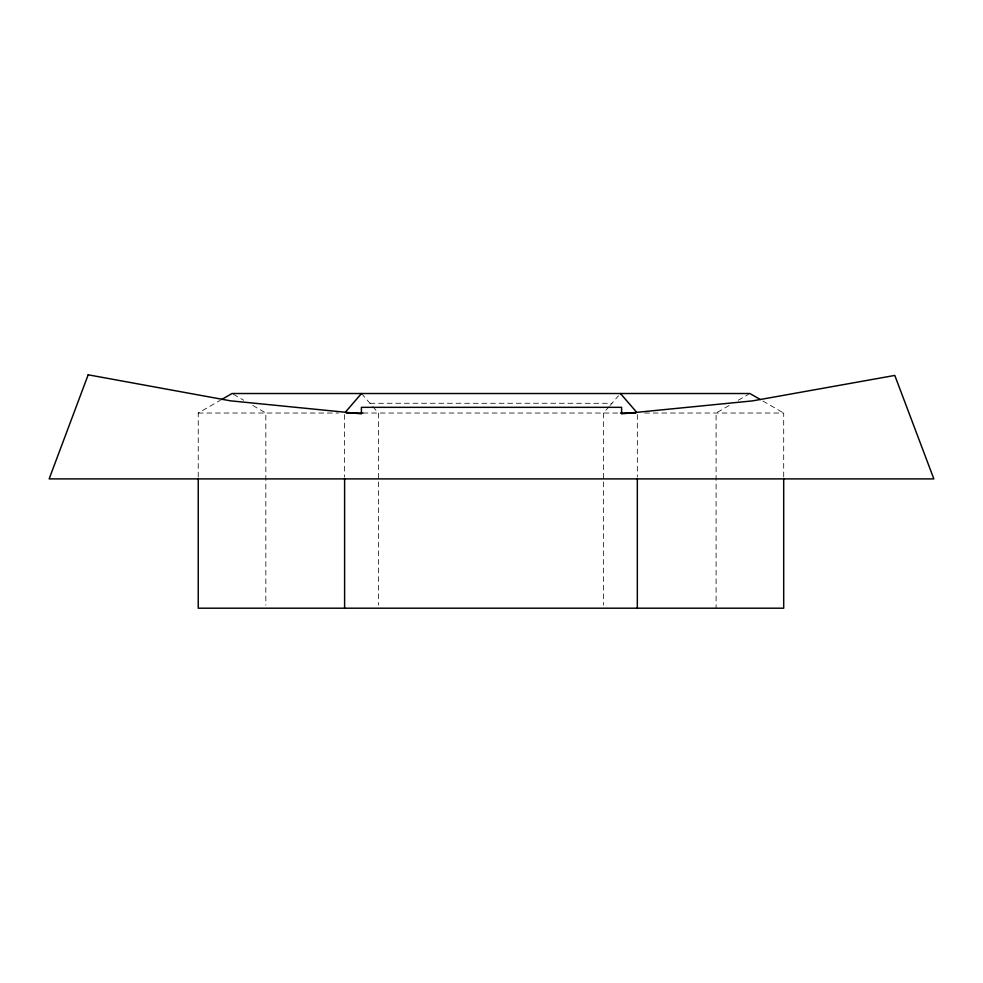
<?xml version="1.0" encoding="UTF-8"?>
<svg xmlns="http://www.w3.org/2000/svg" width="983" height="983" viewBox="0 0 983 983"><rect width="100%" height="100%" fill="white"/><g stroke="black" fill="none" stroke-linecap="round" stroke-linejoin="round"><path stroke-width="0.74" stroke-dasharray="4.92 3.69" d="M609.165 406.532L603.525 413.032L603.525 605.147M610.099 405.451L618.553 395.694M198.234 477.074L198.234 413.032L220.339 400.278M729.091 405.524L716.091 413.032L716.091 608.194M738.196 400.278L748.591 394.269M369.952 403.276L611.979 403.276M198.234 413.032L338.496 413.032M362.985 413.032L618.934 413.032M644.602 413.032L783.697 413.032L783.697 477.074M762.894 401.027L783.697 413.032M233.34 394.269L243.735 400.278M252.84 405.524L265.84 413.032L265.84 605.147M361.498 393.519L371.832 405.451M372.766 406.532L378.406 413.032L378.406 605.147M637.328 414.556L637.328 477.074M344.603 414.556L344.603 477.074"/><path stroke-width="1.47" d="M345.598 411.889L361.498 393.519M221.63 399.528L232.037 393.519L749.894 393.519L760.301 399.528M346.127 413.032L362.985 413.032M620.47 413.032L635.804 413.032M620.433 393.519L636.333 411.889M783.697 478.598L783.697 608.194L198.234 608.194L198.234 478.598M637.328 478.598L637.328 608.194M344.603 478.598L344.603 608.194M88.175 374.806L49.15 478.893L933.85 478.893L894.8 375.432L752.536 400.88L621.6 413.843L621.6 407.331L361.4 407.331L361.4 413.843L230.612 400.843L88.175 374.806"/></g></svg>
